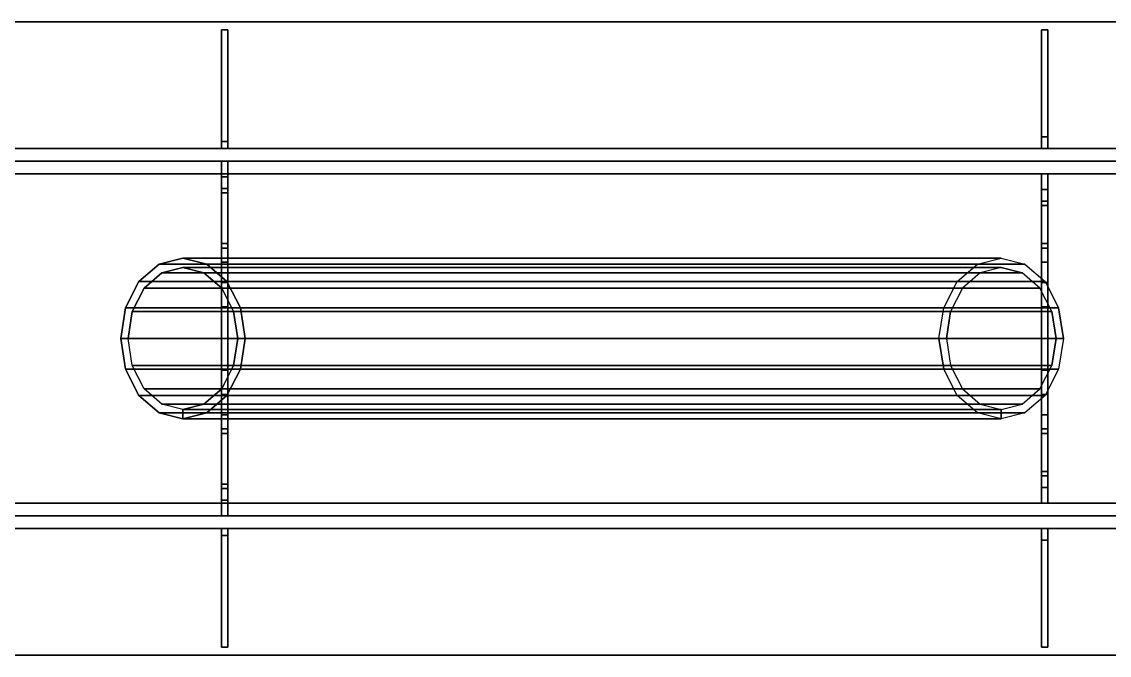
# Model space of a CAD drawing. Header units: inches. Extents: x 90815 to 105310, y 3285 to 27465.
# Drawn here: x 95582 to 99015, y 14000 to 16000 of the extents above; entities that cross this region are included whole.
import ezdxf

# ---------------------------------------------------------------- set-up
doc = ezdxf.new("R2010")
doc.units = ezdxf.units.IN
doc.header["$MEASUREMENT"] = 0
doc.layers.get('0').update_dxf_attribs({"linetype": 'CONTINUOUS'})
doc.layers.add('1', color=7, linetype='CONTINUOUS')

# ---------------------------------------------------------------- blocks, each defined once
blk = doc.blocks.new('E1-BT2A')
at = {"color": 3}
for points in [[(93050, 16000, 7065), (93050, 16000, 7145), (105310, 16000, 7145), (105310, 16000, 7065)], [(105310, 14000, 7065), (105310, 14000, 7145), (93050, 14000, 7145), (93050, 14000, 7065)]]:
    blk.add_3dface(points, dxfattribs=at)
for points, invisible_edges in [([(93050, 16000, 7065), (105310, 16000, 7065), (93050, 14000, 7065)], 10), ([(105310, 14000, 7065), (93050, 14000, 7065), (105310, 16000, 7065)], 10), ([(93050, 14000, 7145), (105310, 16000, 7145), (93050, 16000, 7145), (93050, 14000, 7145)], 9), ([(105310, 16000, 7145), (93050, 14000, 7145), (105310, 14000, 7145), (105310, 16000, 7145)], 9)]:
    blk.add_3dface(points, dxfattribs=dict(at, invisible_edges=invisible_edges))
blk = doc.blocks.new('E1-BT1A')
at = {"color": 3}
for points in [[(93050, 16000, 1960), (93050, 16000, 2000), (105310, 16000, 2000), (105310, 16000, 1960)], [(105310, 14000, 1960), (105310, 14000, 2000), (93050, 14000, 2000), (93050, 14000, 1960)]]:
    blk.add_3dface(points, dxfattribs=at)
for points, invisible_edges in [([(93050, 16000, 1960), (105310, 16000, 1960), (93050, 14000, 1960)], 10), ([(105310, 14000, 1960), (93050, 14000, 1960), (105310, 16000, 1960)], 10), ([(93050, 14000, 2000), (105310, 16000, 2000), (93050, 16000, 2000), (93050, 14000, 2000)], 9), ([(105310, 16000, 2000), (93050, 14000, 2000), (105310, 14000, 2000), (105310, 16000, 2000)], 9)]:
    blk.add_3dface(points, dxfattribs=dict(at, invisible_edges=invisible_edges))
blk = doc.blocks.new('E1-BS2A')
at = {"color": 3}
for points in [[(93050, 16000, 5145), (93050, 16000, 5225), (105310, 16000, 5225), (105310, 16000, 5145)], [(105310, 14000, 5145), (105310, 14000, 5225), (93050, 14000, 5225), (93050, 14000, 5145)]]:
    blk.add_3dface(points, dxfattribs=at)
for points, invisible_edges in [([(93050, 16000, 5145), (105310, 16000, 5145), (93050, 14000, 5145)], 10), ([(105310, 14000, 5145), (93050, 14000, 5145), (105310, 16000, 5145)], 10), ([(93050, 14000, 5225), (105310, 16000, 5225), (93050, 16000, 5225), (93050, 14000, 5225)], 9), ([(105310, 16000, 5225), (93050, 14000, 5225), (105310, 14000, 5225), (105310, 16000, 5225)], 9)]:
    blk.add_3dface(points, dxfattribs=dict(at, invisible_edges=invisible_edges))
blk = doc.blocks.new('E1-BS1A')
at = {"color": 3}
for points in [[(93050, 16000), (93050, 16000, 40), (105310, 16000, 40), (105310, 16000)], [(105310, 14000), (105310, 14000, 40), (93050, 14000, 40), (93050, 14000)]]:
    blk.add_3dface(points, dxfattribs=at)
for points, invisible_edges in [([(93050, 16000), (105310, 16000), (93050, 14000)], 10), ([(105310, 14000), (93050, 14000), (105310, 16000)], 10), ([(93050, 14000, 40), (105310, 16000, 40), (93050, 16000, 40), (93050, 14000, 40)], 9), ([(105310, 16000, 40), (93050, 14000, 40), (105310, 14000, 40), (105310, 16000, 40)], 9)]:
    blk.add_3dface(points, dxfattribs=dict(at, invisible_edges=invisible_edges))
blk = doc.blocks.new('E1-BL2C-P2-2')
at = {"color": 6}
for points in [[(98802, 15470, 6978.4), (98822, 15470, 6978.4), (98822, 15520, 6965), (98802, 15520, 6965)], [(98802, 15520, 6965), (98822, 15520, 6965), (98822, 15520, 5325), (98802, 15520, 5325)], [(98802, 15520, 5325), (98822, 15520, 5325), (98822, 15470, 5311.6), (98802, 15470, 5311.6)], [(98802, 15433.4, 7015), (98822, 15433.4, 7015), (98822, 15470, 6978.4), (98802, 15470, 6978.4)], [(98802, 15470, 5311.6), (98822, 15470, 5311.6), (98822, 15433.4, 5275), (98802, 15433.4, 5275)], [(98802, 15420, 7065), (98822, 15420, 7065), (98822, 15433.4, 7015), (98802, 15433.4, 7015)], [(98802, 15433.4, 5275), (98822, 15433.4, 5275), (98822, 15420, 5225), (98802, 15420, 5225)], [(98802, 14580, 7065), (98822, 14580, 7065), (98822, 15420, 7065), (98802, 15420, 7065)], [(98802, 15420, 5225), (98822, 15420, 5225), (98822, 14580, 5225), (98802, 14580, 5225)], [(98802, 15284.8, 5948.5), (98822, 15284.8, 5948.5), (98822, 15300, 6025), (98802, 15300, 6025)], [(98802, 15300, 6025), (98822, 15300, 6025), (98822, 15300, 6265), (98802, 15300, 6265)], [(98802, 15300, 6265), (98822, 15300, 6265), (98822, 15284.8, 6341.5), (98802, 15284.8, 6341.5)], [(98802, 15241.4, 5883.6), (98822, 15241.4, 5883.6), (98822, 15284.8, 5948.5), (98802, 15284.8, 5948.5)], [(98802, 15284.8, 6341.5), (98822, 15284.8, 6341.5), (98822, 15241.4, 6406.4), (98802, 15241.4, 6406.4)], [(98802, 15176.5, 5840.2), (98822, 15176.5, 5840.2), (98822, 15241.4, 5883.6), (98802, 15241.4, 5883.6)], [(98802, 15241.4, 6406.4), (98822, 15241.4, 6406.4), (98822, 15176.5, 6449.8), (98802, 15176.5, 6449.8)], [(98802, 15100, 5825), (98822, 15100, 5825), (98822, 15176.5, 5840.2), (98802, 15176.5, 5840.2)], [(98802, 15176.5, 6449.8), (98822, 15176.5, 6449.8), (98822, 15100, 6465), (98802, 15100, 6465)], [(98802, 14900, 5825), (98822, 14900, 5825), (98822, 15100, 5825), (98802, 15100, 5825)], [(98802, 15100, 6465), (98822, 15100, 6465), (98822, 14900, 6465), (98802, 14900, 6465)], [(98802, 14823.5, 5840.2), (98822, 14823.5, 5840.2), (98822, 14900, 5825), (98802, 14900, 5825)], [(98802, 14900, 6465), (98822, 14900, 6465), (98822, 14823.5, 6449.8), (98802, 14823.5, 6449.8)], [(98802, 14758.6, 5883.6), (98822, 14758.6, 5883.6), (98822, 14823.5, 5840.2), (98802, 14823.5, 5840.2)], [(98802, 14823.5, 6449.8), (98822, 14823.5, 6449.8), (98822, 14758.6, 6406.4), (98802, 14758.6, 6406.4)], [(98802, 14715.2, 5948.5), (98822, 14715.2, 5948.5), (98822, 14758.6, 5883.6), (98802, 14758.6, 5883.6)], [(98802, 14758.6, 6406.4), (98822, 14758.6, 6406.4), (98822, 14715.2, 6341.5), (98802, 14715.2, 6341.5)], [(98802, 14700, 6025), (98822, 14700, 6025), (98822, 14715.2, 5948.5), (98802, 14715.2, 5948.5)], [(98802, 14715.2, 6341.5), (98822, 14715.2, 6341.5), (98822, 14700, 6265), (98802, 14700, 6265)], [(98802, 14700, 6265), (98822, 14700, 6265), (98822, 14700, 6025), (98802, 14700, 6025)], [(98802, 14580, 5225), (98822, 14580, 5225), (98822, 14566.6, 5275), (98802, 14566.6, 5275)], [(98802, 14566.6, 7015), (98822, 14566.6, 7015), (98822, 14580, 7065), (98802, 14580, 7065)], [(98802, 14566.6, 5275), (98822, 14566.6, 5275), (98822, 14530, 5311.6), (98802, 14530, 5311.6)], [(98802, 14530, 6978.4), (98822, 14530, 6978.4), (98822, 14566.6, 7015), (98802, 14566.6, 7015)], [(98802, 14530, 5311.6), (98822, 14530, 5311.6), (98822, 14480, 5325), (98802, 14480, 5325)], [(98802, 14480, 6965), (98822, 14480, 6965), (98822, 14530, 6978.4), (98802, 14530, 6978.4)], [(98802, 14480, 5325), (98822, 14480, 5325), (98822, 14480, 6965), (98802, 14480, 6965)]]:
    blk.add_3dface(points, dxfattribs=at)
for points, invisible_edges in [([(98802, 14480, 5325), (98802, 15520, 5325), (98802, 14530, 5311.6)], 15), ([(98802, 15470, 5311.6), (98802, 14530, 5311.6), (98802, 15520, 5325)], 15), ([(98802, 14480, 6965), (98802, 15520, 6965), (98802, 14900, 6465)], 15), ([(98802, 15520, 5325), (98802, 14480, 5325), (98802, 15100, 5825)], 15), ([(98802, 15520, 5325), (98802, 15100, 5825), (98802, 15176.5, 5840.2)], 15), ([(98802, 15520, 5325), (98802, 15176.5, 5840.2), (98802, 15241.4, 5883.6)], 15), ([(98802, 15520, 5325), (98802, 15241.4, 5883.6), (98802, 15284.8, 5948.5)], 15), ([(98802, 15520, 5325), (98802, 15284.8, 5948.5), (98802, 15300, 6025)], 15), ([(98802, 15520, 5325), (98802, 15300, 6025), (98802, 15300, 6265)], 13), ([(98802, 15520, 5325), (98802, 15300, 6265), (98802, 15284.8, 6341.5)], 15), ([(98802, 15100, 6465), (98802, 14900, 6465), (98802, 15520, 6965)], 14), ([(98802, 15176.5, 6449.8), (98802, 15100, 6465), (98802, 15520, 6965)], 15), ([(98802, 15241.4, 6406.4), (98802, 15176.5, 6449.8), (98802, 15520, 6965)], 15), ([(98802, 15284.8, 6341.5), (98802, 15241.4, 6406.4), (98802, 15520, 6965)], 15), ([(98802, 15520, 5325), (98802, 15284.8, 6341.5), (98802, 15520, 6965)], 11), ([(98802, 15520, 6965), (98802, 14480, 6965), (98802, 15470, 6978.4)], 15), ([(98822, 14530, 5311.6), (98822, 15520, 5325), (98822, 14480, 5325), (98822, 14530, 5311.6)], 15), ([(98822, 15520, 5325), (98822, 14530, 5311.6), (98822, 15470, 5311.6), (98822, 15520, 5325)], 15), ([(98822, 14900, 6465), (98822, 15520, 6965), (98822, 14480, 6965), (98822, 14900, 6465)], 15), ([(98822, 15100, 5825), (98822, 14480, 5325), (98822, 15520, 5325), (98822, 15100, 5825)], 15), ([(98822, 15176.5, 5840.2), (98822, 15100, 5825), (98822, 15520, 5325), (98822, 15176.5, 5840.2)], 15), ([(98822, 15241.4, 5883.6), (98822, 15176.5, 5840.2), (98822, 15520, 5325), (98822, 15241.4, 5883.6)], 15), ([(98822, 15284.8, 5948.5), (98822, 15241.4, 5883.6), (98822, 15520, 5325), (98822, 15284.8, 5948.5)], 15), ([(98822, 15300, 6025), (98822, 15284.8, 5948.5), (98822, 15520, 5325), (98822, 15300, 6025)], 15), ([(98822, 15300, 6265), (98822, 15300, 6025), (98822, 15520, 5325), (98822, 15300, 6265)], 14), ([(98822, 15284.8, 6341.5), (98822, 15300, 6265), (98822, 15520, 5325), (98822, 15284.8, 6341.5)], 15), ([(98822, 15520, 6965), (98822, 14900, 6465), (98822, 15100, 6465), (98822, 15520, 6965)], 13), ([(98822, 15520, 6965), (98822, 15100, 6465), (98822, 15176.5, 6449.8), (98822, 15520, 6965)], 15), ([(98822, 15520, 6965), (98822, 15176.5, 6449.8), (98822, 15241.4, 6406.4), (98822, 15520, 6965)], 15), ([(98822, 15520, 6965), (98822, 15241.4, 6406.4), (98822, 15284.8, 6341.5), (98822, 15520, 6965)], 15), ([(98822, 15520, 6965), (98822, 15284.8, 6341.5), (98822, 15520, 5325), (98822, 15520, 6965)], 11), ([(98822, 15470, 6978.4), (98822, 14480, 6965), (98822, 15520, 6965), (98822, 15470, 6978.4)], 15), ([(98802, 14530, 5311.6), (98802, 15470, 5311.6), (98802, 14566.6, 5275)], 15), ([(98802, 15433.4, 5275), (98802, 14566.6, 5275), (98802, 15470, 5311.6)], 15), ([(98802, 14530, 6978.4), (98802, 15470, 6978.4), (98802, 14480, 6965)], 15), ([(98802, 15470, 6978.4), (98802, 14530, 6978.4), (98802, 15433.4, 7015)], 15), ([(98822, 14566.6, 5275), (98822, 15470, 5311.6), (98822, 14530, 5311.6), (98822, 14566.6, 5275)], 15), ([(98822, 15470, 5311.6), (98822, 14566.6, 5275), (98822, 15433.4, 5275), (98822, 15470, 5311.6)], 15), ([(98822, 14480, 6965), (98822, 15470, 6978.4), (98822, 14530, 6978.4), (98822, 14480, 6965)], 15), ([(98822, 15433.4, 7015), (98822, 14530, 6978.4), (98822, 15470, 6978.4), (98822, 15433.4, 7015)], 15), ([(98802, 14566.6, 5275), (98802, 15433.4, 5275), (98802, 15420, 5225)], 15), ([(98802, 14566.6, 7015), (98802, 15433.4, 7015), (98802, 14530, 6978.4)], 15), ([(98802, 15433.4, 7015), (98802, 14566.6, 7015), (98802, 15420, 7065)], 15), ([(98802, 14566.6, 5275), (98802, 15420, 5225), (98802, 14580, 5225)], 13), ([(98802, 14580, 7065), (98802, 15420, 7065), (98802, 14566.6, 7015)], 14), ([(98822, 15420, 5225), (98822, 15433.4, 5275), (98822, 14566.6, 5275), (98822, 15420, 5225)], 15), ([(98822, 14530, 6978.4), (98822, 15433.4, 7015), (98822, 14566.6, 7015), (98822, 14530, 6978.4)], 15), ([(98822, 15420, 7065), (98822, 14566.6, 7015), (98822, 15433.4, 7015), (98822, 15420, 7065)], 15), ([(98822, 14580, 5225), (98822, 15420, 5225), (98822, 14566.6, 5275), (98822, 14580, 5225)], 14), ([(98822, 14566.6, 7015), (98822, 15420, 7065), (98822, 14580, 7065), (98822, 14566.6, 7015)], 13), ([(98802, 14900, 5825), (98802, 15100, 5825), (98802, 14480, 5325)], 14), ([(98822, 14480, 5325), (98822, 15100, 5825), (98822, 14900, 5825), (98822, 14480, 5325)], 13), ([(98802, 14480, 6965), (98802, 14900, 6465), (98802, 14823.5, 6449.8)], 15), ([(98802, 14823.5, 5840.2), (98802, 14900, 5825), (98802, 14480, 5325)], 15), ([(98822, 14823.5, 6449.8), (98822, 14900, 6465), (98822, 14480, 6965), (98822, 14823.5, 6449.8)], 15), ([(98822, 14480, 5325), (98822, 14900, 5825), (98822, 14823.5, 5840.2), (98822, 14480, 5325)], 15), ([(98802, 14480, 6965), (98802, 14823.5, 6449.8), (98802, 14758.6, 6406.4)], 15), ([(98802, 14758.6, 5883.6), (98802, 14823.5, 5840.2), (98802, 14480, 5325)], 15), ([(98822, 14758.6, 6406.4), (98822, 14823.5, 6449.8), (98822, 14480, 6965), (98822, 14758.6, 6406.4)], 15), ([(98822, 14480, 5325), (98822, 14823.5, 5840.2), (98822, 14758.6, 5883.6), (98822, 14480, 5325)], 15), ([(98802, 14480, 6965), (98802, 14758.6, 6406.4), (98802, 14715.2, 6341.5)], 15), ([(98802, 14715.2, 5948.5), (98802, 14758.6, 5883.6), (98802, 14480, 5325)], 15), ([(98822, 14715.2, 6341.5), (98822, 14758.6, 6406.4), (98822, 14480, 6965), (98822, 14715.2, 6341.5)], 15), ([(98822, 14480, 5325), (98822, 14758.6, 5883.6), (98822, 14715.2, 5948.5), (98822, 14480, 5325)], 15), ([(98802, 14480, 6965), (98802, 14715.2, 6341.5), (98802, 14700, 6265)], 15), ([(98802, 14480, 6965), (98802, 14700, 6025), (98802, 14715.2, 5948.5)], 15), ([(98802, 14480, 6965), (98802, 14715.2, 5948.5), (98802, 14480, 5325)], 11), ([(98802, 14480, 6965), (98802, 14700, 6265), (98802, 14700, 6025)], 13), ([(98822, 14700, 6265), (98822, 14715.2, 6341.5), (98822, 14480, 6965), (98822, 14700, 6265)], 15), ([(98822, 14715.2, 5948.5), (98822, 14700, 6025), (98822, 14480, 6965), (98822, 14715.2, 5948.5)], 15), ([(98822, 14480, 5325), (98822, 14715.2, 5948.5), (98822, 14480, 6965), (98822, 14480, 5325)], 11), ([(98822, 14700, 6025), (98822, 14700, 6265), (98822, 14480, 6965), (98822, 14700, 6025)], 14)]:
    blk.add_3dface(points, dxfattribs=dict(at, invisible_edges=invisible_edges))
blk = doc.blocks.new('E1-BL2C')
at = {"color": 3}
for points in [[(98802.015625, 15637, 7065), (98822.015625, 15637, 7065), (98822.015625, 15975, 7065), (98802.015625, 15975, 7065)], [(98802.015625, 15975, 7065), (98822.015625, 15975, 7065), (98822.015625, 15975, 5225), (98802.015625, 15975, 5225)], [(98802.015625, 15975, 5225), (98822.015625, 15975, 5225), (98822.015625, 15637, 5225), (98802.015625, 15637, 5225)], [(98802.015625, 15600, 7028), (98822.015625, 15600, 7028), (98822.015625, 15637, 7065), (98802.015625, 15637, 7065)], [(98802.015625, 15637, 5225), (98822.015625, 15637, 5225), (98822.015625, 15600, 5262), (98802.015625, 15600, 5262)], [(93075, 15600, 7065), (93075, 15520, 7065), (99170, 15520, 7065), (99170, 15600, 7065)], [(99170, 15600, 5225), (99170, 15520, 5225), (93075, 15520, 5225), (93075, 15600, 5225)], [(98802.015625, 15600, 5262), (98822.015625, 15600, 5262), (98822.015625, 15600, 7028), (98802.015625, 15600, 7028)]]:
    blk.add_3dface(points, dxfattribs=at)
for points, invisible_edges in [([(98802.015625, 15975, 7065), (98802.015625, 15975, 5225), (98802.015625, 15637, 7065)], 10), ([(98802.015625, 15637, 5225), (98802.015625, 15637, 7065), (98802.015625, 15975, 5225)], 11), ([(98822.015625, 15637, 7065), (98822.015625, 15975, 5225), (98822.015625, 15975, 7065), (98822.015625, 15637, 7065)], 9), ([(98822.015625, 15975, 5225), (98822.015625, 15637, 7065), (98822.015625, 15637, 5225), (98822.015625, 15975, 5225)], 11), ([(98802.015625, 15637, 7065), (98802.015625, 15637, 5225), (98802.015625, 15600, 7028)], 11), ([(98802.015625, 15600, 5262), (98802.015625, 15600, 7028), (98802.015625, 15637, 5225)], 10), ([(98822.015625, 15600, 7028), (98822.015625, 15637, 5225), (98822.015625, 15637, 7065), (98822.015625, 15600, 7028)], 11), ([(98822.015625, 15637, 5225), (98822.015625, 15600, 7028), (98822.015625, 15600, 5262), (98822.015625, 15637, 5225)], 9), ([(99170, 15600, 5225), (93067.679688, 15600, 5242.677734), (93050, 15600, 5250)], 15), ([(99170, 15600, 5225), (93050, 15600, 5250), (93050, 15600, 7040)], 13), ([(99170, 15600, 5225), (93050, 15600, 7040), (93067.679688, 15600, 7047.322266)], 15), ([(93075, 15600, 7065), (99170, 15600, 7065), (93067.679688, 15600, 7047.322266)], 14), ([(99170, 15600, 5225), (93075, 15600, 5225), (93067.679688, 15600, 5242.677734)], 14), ([(99170, 15600, 5225), (93067.679688, 15600, 7047.322266), (99170, 15600, 7065)], 11), ([(93050, 15520, 5250), (93067.679688, 15520, 5242.677734), (99170, 15520, 5225), (93050, 15520, 5250)], 15), ([(93050, 15520, 7040), (93050, 15520, 5250), (99170, 15520, 5225), (93050, 15520, 7040)], 14), ([(93067.679688, 15520, 7047.322266), (93050, 15520, 7040), (99170, 15520, 5225), (93067.679688, 15520, 7047.322266)], 15), ([(93067.679688, 15520, 7047.322266), (99170, 15520, 7065), (93075, 15520, 7065), (93067.679688, 15520, 7047.322266)], 13), ([(93067.679688, 15520, 5242.677734), (93075, 15520, 5225), (99170, 15520, 5225), (93067.679688, 15520, 5242.677734)], 13), ([(99170, 15520, 7065), (93067.679688, 15520, 7047.322266), (99170, 15520, 5225), (99170, 15520, 7065)], 11)]:
    blk.add_3dface(points, dxfattribs=dict(at, invisible_edges=invisible_edges))
blk = doc.blocks.new('E1-BL2B-P1')
at = {"color": 3}
for points in [[(96213, 15510, 1873.4), (96233, 15510, 1873.4), (96233, 15560, 1860), (96213, 15560, 1860)], [(96213, 15560, 1860), (96233, 15560, 1860), (96233, 15560, 140), (96213, 15560, 140)], [(96213, 15560, 140), (96233, 15560, 140), (96233, 15510, 126.6), (96213, 15510, 126.6)], [(96213, 15473.4, 1910), (96233, 15473.4, 1910), (96233, 15510, 1873.4), (96213, 15510, 1873.4)], [(96213, 15510, 126.6), (96233, 15510, 126.6), (96233, 15473.4, 90), (96213, 15473.4, 90)], [(96213, 15460, 1960), (96233, 15460, 1960), (96233, 15473.4, 1910), (96213, 15473.4, 1910)], [(96213, 15473.4, 90), (96233, 15473.4, 90), (96233, 15460, 40), (96213, 15460, 40)], [(96213, 14540, 1960), (96233, 14540, 1960), (96233, 15460, 1960), (96213, 15460, 1960)], [(96213, 15460, 40), (96233, 15460, 40), (96233, 14540, 40), (96213, 14540, 40)], [(96213, 15284.8, 803.5), (96233, 15284.8, 803.5), (96233, 15300, 880), (96213, 15300, 880)], [(96213, 15300, 880), (96233, 15300, 880), (96233, 15300, 1120), (96213, 15300, 1120)], [(96213, 15300, 1120), (96233, 15300, 1120), (96233, 15284.8, 1196.5), (96213, 15284.8, 1196.5)], [(96213, 15241.4, 738.6), (96233, 15241.4, 738.6), (96233, 15284.8, 803.5), (96213, 15284.8, 803.5)], [(96213, 15284.8, 1196.5), (96233, 15284.8, 1196.5), (96233, 15241.4, 1261.4), (96213, 15241.4, 1261.4)], [(96213, 15176.5, 695.2), (96233, 15176.5, 695.2), (96233, 15241.4, 738.6), (96213, 15241.4, 738.6)], [(96213, 15241.4, 1261.4), (96233, 15241.4, 1261.4), (96233, 15176.5, 1304.8), (96213, 15176.5, 1304.8)], [(96213, 15100, 680), (96233, 15100, 680), (96233, 15176.5, 695.2), (96213, 15176.5, 695.2)], [(96213, 15176.5, 1304.8), (96233, 15176.5, 1304.8), (96233, 15100, 1320), (96213, 15100, 1320)], [(96213, 14900, 680), (96233, 14900, 680), (96233, 15100, 680), (96213, 15100, 680)], [(96213, 15100, 1320), (96233, 15100, 1320), (96233, 14900, 1320), (96213, 14900, 1320)], [(96213, 14823.5, 695.2), (96233, 14823.5, 695.2), (96233, 14900, 680), (96213, 14900, 680)], [(96213, 14900, 1320), (96233, 14900, 1320), (96233, 14823.5, 1304.8), (96213, 14823.5, 1304.8)], [(96213, 14758.6, 738.6), (96233, 14758.6, 738.6), (96233, 14823.5, 695.2), (96213, 14823.5, 695.2)], [(96213, 14823.5, 1304.8), (96233, 14823.5, 1304.8), (96233, 14758.6, 1261.4), (96213, 14758.6, 1261.4)], [(96213, 14715.2, 803.5), (96233, 14715.2, 803.5), (96233, 14758.6, 738.6), (96213, 14758.6, 738.6)], [(96213, 14758.6, 1261.4), (96233, 14758.6, 1261.4), (96233, 14715.2, 1196.5), (96213, 14715.2, 1196.5)], [(96213, 14700, 880), (96233, 14700, 880), (96233, 14715.2, 803.5), (96213, 14715.2, 803.5)], [(96213, 14715.2, 1196.5), (96233, 14715.2, 1196.5), (96233, 14700, 1120), (96213, 14700, 1120)], [(96213, 14700, 1120), (96233, 14700, 1120), (96233, 14700, 880), (96213, 14700, 880)], [(96213, 14540, 40), (96233, 14540, 40), (96233, 14526.6, 90), (96213, 14526.6, 90)], [(96213, 14526.6, 1910), (96233, 14526.6, 1910), (96233, 14540, 1960), (96213, 14540, 1960)], [(96213, 14526.6, 90), (96233, 14526.6, 90), (96233, 14490, 126.6), (96213, 14490, 126.6)], [(96213, 14490, 1873.4), (96233, 14490, 1873.4), (96233, 14526.6, 1910), (96213, 14526.6, 1910)], [(96213, 14490, 126.6), (96233, 14490, 126.6), (96233, 14440, 140), (96213, 14440, 140)], [(96213, 14440, 1860), (96233, 14440, 1860), (96233, 14490, 1873.4), (96213, 14490, 1873.4)], [(96213, 14440, 140), (96233, 14440, 140), (96233, 14440, 1860), (96213, 14440, 1860)]]:
    blk.add_3dface(points, dxfattribs=at)
for points, invisible_edges in [([(96213, 14440, 140), (96213, 15560, 140), (96213, 14490, 126.6)], 15), ([(96213, 15510, 126.6), (96213, 14490, 126.6), (96213, 15560, 140)], 15), ([(96213, 14440, 1860), (96213, 15560, 1860), (96213, 14900, 1320)], 15), ([(96213, 15560, 140), (96213, 14440, 140), (96213, 15100, 680)], 15), ([(96213, 15560, 140), (96213, 15100, 680), (96213, 15176.5, 695.2)], 15), ([(96213, 15560, 140), (96213, 15176.5, 695.2), (96213, 15241.4, 738.6)], 15), ([(96213, 15560, 140), (96213, 15241.4, 738.6), (96213, 15284.8, 803.5)], 15), ([(96213, 15560, 140), (96213, 15284.8, 803.5), (96213, 15300, 880)], 15), ([(96213, 15560, 140), (96213, 15300, 880), (96213, 15300, 1120)], 13), ([(96213, 15560, 140), (96213, 15300, 1120), (96213, 15284.8, 1196.5)], 15), ([(96213, 15100, 1320), (96213, 14900, 1320), (96213, 15560, 1860)], 14), ([(96213, 15176.5, 1304.8), (96213, 15100, 1320), (96213, 15560, 1860)], 15), ([(96213, 15241.4, 1261.4), (96213, 15176.5, 1304.8), (96213, 15560, 1860)], 15), ([(96213, 15284.8, 1196.5), (96213, 15241.4, 1261.4), (96213, 15560, 1860)], 15), ([(96213, 15560, 140), (96213, 15284.8, 1196.5), (96213, 15560, 1860)], 11), ([(96213, 15560, 1860), (96213, 14440, 1860), (96213, 15510, 1873.4)], 15), ([(96233, 14490, 126.6), (96233, 15560, 140), (96233, 14440, 140), (96233, 14490, 126.6)], 15), ([(96233, 15560, 140), (96233, 14490, 126.6), (96233, 15510, 126.6), (96233, 15560, 140)], 15), ([(96233, 14900, 1320), (96233, 15560, 1860), (96233, 14440, 1860), (96233, 14900, 1320)], 15), ([(96233, 15100, 680), (96233, 14440, 140), (96233, 15560, 140), (96233, 15100, 680)], 15), ([(96233, 15176.5, 695.2), (96233, 15100, 680), (96233, 15560, 140), (96233, 15176.5, 695.2)], 15), ([(96233, 15241.4, 738.6), (96233, 15176.5, 695.2), (96233, 15560, 140), (96233, 15241.4, 738.6)], 15), ([(96233, 15284.8, 803.5), (96233, 15241.4, 738.6), (96233, 15560, 140), (96233, 15284.8, 803.5)], 15), ([(96233, 15300, 880), (96233, 15284.8, 803.5), (96233, 15560, 140), (96233, 15300, 880)], 15), ([(96233, 15300, 1120), (96233, 15300, 880), (96233, 15560, 140), (96233, 15300, 1120)], 14), ([(96233, 15284.8, 1196.5), (96233, 15300, 1120), (96233, 15560, 140), (96233, 15284.8, 1196.5)], 15), ([(96233, 15560, 1860), (96233, 14900, 1320), (96233, 15100, 1320), (96233, 15560, 1860)], 13), ([(96233, 15560, 1860), (96233, 15100, 1320), (96233, 15176.5, 1304.8), (96233, 15560, 1860)], 15), ([(96233, 15560, 1860), (96233, 15176.5, 1304.8), (96233, 15241.4, 1261.4), (96233, 15560, 1860)], 15), ([(96233, 15560, 1860), (96233, 15241.4, 1261.4), (96233, 15284.8, 1196.5), (96233, 15560, 1860)], 15), ([(96233, 15560, 1860), (96233, 15284.8, 1196.5), (96233, 15560, 140), (96233, 15560, 1860)], 11), ([(96233, 15510, 1873.4), (96233, 14440, 1860), (96233, 15560, 1860), (96233, 15510, 1873.4)], 15), ([(96213, 14490, 126.6), (96213, 15510, 126.6), (96213, 15473.4, 90)], 15), ([(96213, 14490, 1873.4), (96213, 15510, 1873.4), (96213, 14440, 1860)], 15), ([(96213, 15510, 1873.4), (96213, 14490, 1873.4), (96213, 15473.4, 1910)], 15), ([(96233, 15473.4, 90), (96233, 15510, 126.6), (96233, 14490, 126.6), (96233, 15473.4, 90)], 15), ([(96233, 14440, 1860), (96233, 15510, 1873.4), (96233, 14490, 1873.4), (96233, 14440, 1860)], 15), ([(96233, 15473.4, 1910), (96233, 14490, 1873.4), (96233, 15510, 1873.4), (96233, 15473.4, 1910)], 15), ([(96213, 14490, 126.6), (96213, 15473.4, 90), (96213, 14526.6, 90)], 15), ([(96213, 15460, 40), (96213, 14526.6, 90), (96213, 15473.4, 90)], 15), ([(96213, 14526.6, 1910), (96213, 15473.4, 1910), (96213, 14490, 1873.4)], 15), ([(96213, 15473.4, 1910), (96213, 14526.6, 1910), (96213, 15460, 1960)], 15), ([(96213, 14526.6, 90), (96213, 15460, 40), (96213, 14540, 40)], 13), ([(96213, 14540, 1960), (96213, 15460, 1960), (96213, 14526.6, 1910)], 14), ([(96233, 14526.6, 90), (96233, 15473.4, 90), (96233, 14490, 126.6), (96233, 14526.6, 90)], 15), ([(96233, 15473.4, 90), (96233, 14526.6, 90), (96233, 15460, 40), (96233, 15473.4, 90)], 15), ([(96233, 14490, 1873.4), (96233, 15473.4, 1910), (96233, 14526.6, 1910), (96233, 14490, 1873.4)], 15), ([(96233, 15460, 1960), (96233, 14526.6, 1910), (96233, 15473.4, 1910), (96233, 15460, 1960)], 15), ([(96233, 14540, 40), (96233, 15460, 40), (96233, 14526.6, 90), (96233, 14540, 40)], 14), ([(96233, 14526.6, 1910), (96233, 15460, 1960), (96233, 14540, 1960), (96233, 14526.6, 1910)], 13), ([(96213, 14900, 680), (96213, 15100, 680), (96213, 14440, 140)], 14), ([(96233, 14440, 140), (96233, 15100, 680), (96233, 14900, 680), (96233, 14440, 140)], 13), ([(96213, 14440, 1860), (96213, 14900, 1320), (96213, 14823.5, 1304.8)], 15), ([(96213, 14823.5, 695.2), (96213, 14900, 680), (96213, 14440, 140)], 15), ([(96233, 14823.5, 1304.8), (96233, 14900, 1320), (96233, 14440, 1860), (96233, 14823.5, 1304.8)], 15), ([(96233, 14440, 140), (96233, 14900, 680), (96233, 14823.5, 695.2), (96233, 14440, 140)], 15), ([(96213, 14440, 1860), (96213, 14823.5, 1304.8), (96213, 14758.6, 1261.4)], 15), ([(96213, 14758.6, 738.6), (96213, 14823.5, 695.2), (96213, 14440, 140)], 15), ([(96233, 14758.6, 1261.4), (96233, 14823.5, 1304.8), (96233, 14440, 1860), (96233, 14758.6, 1261.4)], 15), ([(96233, 14440, 140), (96233, 14823.5, 695.2), (96233, 14758.6, 738.6), (96233, 14440, 140)], 15), ([(96213, 14440, 1860), (96213, 14758.6, 1261.4), (96213, 14715.2, 1196.5)], 15), ([(96213, 14715.2, 803.5), (96213, 14758.6, 738.6), (96213, 14440, 140)], 15), ([(96233, 14715.2, 1196.5), (96233, 14758.6, 1261.4), (96233, 14440, 1860), (96233, 14715.2, 1196.5)], 15), ([(96233, 14440, 140), (96233, 14758.6, 738.6), (96233, 14715.2, 803.5), (96233, 14440, 140)], 15), ([(96213, 14440, 1860), (96213, 14715.2, 1196.5), (96213, 14700, 1120)], 15), ([(96213, 14440, 1860), (96213, 14700, 880), (96213, 14715.2, 803.5)], 15), ([(96213, 14440, 1860), (96213, 14715.2, 803.5), (96213, 14440, 140)], 11), ([(96213, 14440, 1860), (96213, 14700, 1120), (96213, 14700, 880)], 13), ([(96233, 14700, 1120), (96233, 14715.2, 1196.5), (96233, 14440, 1860), (96233, 14700, 1120)], 15), ([(96233, 14715.2, 803.5), (96233, 14700, 880), (96233, 14440, 1860), (96233, 14715.2, 803.5)], 15), ([(96233, 14440, 140), (96233, 14715.2, 803.5), (96233, 14440, 1860), (96233, 14440, 140)], 11), ([(96233, 14700, 880), (96233, 14700, 1120), (96233, 14440, 1860), (96233, 14700, 880)], 14)]:
    blk.add_3dface(points, dxfattribs=dict(at, invisible_edges=invisible_edges))
blk = doc.blocks.new('E1-BL2A')
at = {"color": 4}
for points in [[(96213, 15622, 1960), (96233, 15622, 1960), (96233, 15975, 1960), (96213, 15975, 1960)], [(96213, 15975, 1960), (96233, 15975, 1960), (96233, 15975, 40), (96213, 15975, 40)], [(96213, 15975, 40), (96233, 15975, 40), (96233, 15622, 40), (96213, 15622, 40)], [(96213, 15600, 1938), (96233, 15600, 1938), (96233, 15622, 1960), (96213, 15622, 1960)], [(96213, 15622, 40), (96233, 15622, 40), (96233, 15600, 62), (96213, 15600, 62)], [(96213, 15600, 62), (96233, 15600, 62), (96233, 15600, 1938), (96213, 15600, 1938)]]:
    blk.add_3dface(points, dxfattribs=at)
for points, invisible_edges in [([(96213, 15975, 1960), (96213, 15975, 40), (96213, 15622, 1960)], 10), ([(96213, 15622, 40), (96213, 15622, 1960), (96213, 15975, 40)], 11), ([(96233, 15622, 1960), (96233, 15975, 40), (96233, 15975, 1960), (96233, 15622, 1960)], 9), ([(96233, 15975, 40), (96233, 15622, 1960), (96233, 15622, 40), (96233, 15975, 40)], 11), ([(96213, 15622, 1960), (96213, 15622, 40), (96213, 15600, 1938)], 11), ([(96213, 15600, 62), (96213, 15600, 1938), (96213, 15622, 40)], 10), ([(96233, 15600, 1938), (96233, 15622, 40), (96233, 15622, 1960), (96233, 15600, 1938)], 11), ([(96233, 15622, 40), (96233, 15600, 1938), (96233, 15600, 62), (96233, 15622, 40)], 9)]:
    blk.add_3dface(points, dxfattribs=dict(at, invisible_edges=invisible_edges))
at = {"color": 3}
for points, invisible_edges in [([(93067.7, 15600, 1942.3), (105310, 15600, 1940), (93050, 15600, 1935)], 15), ([(93050, 15600, 65), (105310, 15600, 60), (93067.7, 15600, 57.7)], 15), ([(105310, 15600, 60), (93050, 15600, 65), (93050, 15600, 1935)], 13), ([(105310, 15600, 60), (93050, 15600, 1935), (105310, 15600, 1940)], 11), ([(105290, 15600, 40), (93075, 15600, 40), (93067.7, 15600, 57.7)], 14), ([(105290, 15600, 40), (93067.7, 15600, 57.7), (105310, 15600, 60)], 11), ([(93075, 15600, 1960), (105290, 15600, 1960), (93067.7, 15600, 1942.3)], 14), ([(105310, 15600, 1940), (93067.7, 15600, 1942.3), (105290, 15600, 1960)], 11), ([(93050, 15560, 1935), (105310, 15560, 1940), (93067.7, 15560, 1942.3), (93050, 15560, 1935)], 15), ([(93067.7, 15560, 57.7), (105310, 15560, 60), (93050, 15560, 65), (93067.7, 15560, 57.7)], 15), ([(93050, 15560, 1935), (93050, 15560, 65), (105310, 15560, 60), (93050, 15560, 1935)], 14), ([(105310, 15560, 1940), (93050, 15560, 1935), (105310, 15560, 60), (105310, 15560, 1940)], 11), ([(93067.7, 15560, 57.7), (93075, 15560, 40), (105290, 15560, 40), (93067.7, 15560, 57.7)], 13), ([(105310, 15560, 60), (93067.7, 15560, 57.7), (105290, 15560, 40), (105310, 15560, 60)], 11), ([(93067.7, 15560, 1942.3), (105290, 15560, 1960), (93075, 15560, 1960), (93067.7, 15560, 1942.3)], 13), ([(105290, 15560, 1960), (93067.7, 15560, 1942.3), (105310, 15560, 1940), (105290, 15560, 1960)], 11)]:
    blk.add_3dface(points, dxfattribs=dict(at, invisible_edges=invisible_edges))
for points in [[(93075, 15600, 1960), (93075, 15560, 1960), (105290, 15560, 1960), (105290, 15600, 1960)], [(105290, 15600, 40), (105290, 15560, 40), (93075, 15560, 40), (93075, 15600, 40)]]:
    blk.add_3dface(points, dxfattribs=at)
blk = doc.blocks.new('E1-BL1C')
at = {"color": 3}
for points, invisible_edges in [([(99170, 14480, 5225), (93067.679688, 14480, 5242.677734), (93050, 14480, 5250)], 15), ([(99170, 14480, 5225), (93050, 14480, 5250), (93050, 14480, 7040)], 13), ([(99170, 14480, 5225), (93050, 14480, 7040), (93067.679688, 14480, 7047.322266)], 15), ([(93075, 14480, 7065), (99170, 14480, 7065), (93067.679688, 14480, 7047.322266)], 14), ([(99170, 14480, 5225), (93075, 14480, 5225), (93067.679688, 14480, 5242.677734)], 14), ([(99170, 14480, 5225), (93067.679688, 14480, 7047.322266), (99170, 14480, 7065)], 11), ([(93050, 14400, 5250), (93067.679688, 14400, 5242.677734), (99170, 14400, 5225), (93050, 14400, 5250)], 15), ([(93050, 14400, 7040), (93050, 14400, 5250), (99170, 14400, 5225), (93050, 14400, 7040)], 14), ([(93067.679688, 14400, 7047.322266), (93050, 14400, 7040), (99170, 14400, 5225), (93067.679688, 14400, 7047.322266)], 15), ([(93067.679688, 14400, 7047.322266), (99170, 14400, 7065), (93075, 14400, 7065), (93067.679688, 14400, 7047.322266)], 13), ([(93067.679688, 14400, 5242.677734), (93075, 14400, 5225), (99170, 14400, 5225), (93067.679688, 14400, 5242.677734)], 13), ([(99170, 14400, 7065), (93067.679688, 14400, 7047.322266), (99170, 14400, 5225), (99170, 14400, 7065)], 11), ([(98802.015625, 14363, 5225), (98802.015625, 14400, 7028), (98802.015625, 14400, 5262)], 9), ([(98802.015625, 14400, 7028), (98802.015625, 14363, 5225), (98802.015625, 14363, 7065)], 11), ([(98822.015625, 14400, 5262), (98822.015625, 14400, 7028), (98822.015625, 14363, 5225), (98822.015625, 14400, 5262)], 10), ([(98822.015625, 14363, 7065), (98822.015625, 14363, 5225), (98822.015625, 14400, 7028), (98822.015625, 14363, 7065)], 11), ([(98802.015625, 14025, 5225), (98802.015625, 14363, 7065), (98802.015625, 14363, 5225)], 11), ([(98802.015625, 14363, 7065), (98802.015625, 14025, 5225), (98802.015625, 14025, 7065)], 9), ([(98822.015625, 14363, 5225), (98822.015625, 14363, 7065), (98822.015625, 14025, 5225), (98822.015625, 14363, 5225)], 11), ([(98822.015625, 14025, 7065), (98822.015625, 14025, 5225), (98822.015625, 14363, 7065), (98822.015625, 14025, 7065)], 10)]:
    blk.add_3dface(points, dxfattribs=dict(at, invisible_edges=invisible_edges))
for points in [[(93075, 14480, 7065), (93075, 14400, 7065), (99170, 14400, 7065), (99170, 14480, 7065)], [(99170, 14480, 5225), (99170, 14400, 5225), (93075, 14400, 5225), (93075, 14480, 5225)], [(98802.015625, 14400, 7028), (98822.015625, 14400, 7028), (98822.015625, 14400, 5262), (98802.015625, 14400, 5262)], [(98802.015625, 14400, 5262), (98822.015625, 14400, 5262), (98822.015625, 14363, 5225), (98802.015625, 14363, 5225)], [(98802.015625, 14363, 7065), (98822.015625, 14363, 7065), (98822.015625, 14400, 7028), (98802.015625, 14400, 7028)], [(98802.015625, 14363, 5225), (98822.015625, 14363, 5225), (98822.015625, 14025, 5225), (98802.015625, 14025, 5225)], [(98802.015625, 14025, 7065), (98822.015625, 14025, 7065), (98822.015625, 14363, 7065), (98802.015625, 14363, 7065)], [(98802.015625, 14025, 5225), (98822.015625, 14025, 5225), (98822.015625, 14025, 7065), (98802.015625, 14025, 7065)]]:
    blk.add_3dface(points, dxfattribs=at)
blk = doc.blocks.new('E1-BL1A')
at = {"color": 6}
for points in [[(98674.2, 15254, 4986.1), (96090.9, 15254, 1841.1), (96015.7, 15234.7, 1902.8), (98599.1, 15234.7, 5047.8)], [(98749.3, 15234.7, 4924.4), (96166, 15234.7, 1779.4), (96090.9, 15254, 1841.1), (98674.2, 15254, 4986.1)], [(98599.1, 15234.7, 5047.8), (96015.7, 15234.7, 1902.8), (95952.1, 15179.6, 1955.1), (98535.4, 15179.6, 5100.1)], [(98607.9, 15206.9, 5040.5), (96024.6, 15206.9, 1895.5), (96090.9, 15224, 1841.1), (98674.2, 15224, 4986.1)], [(98674.2, 15224, 4986.1), (96090.9, 15224, 1841.1), (96157.1, 15206.9, 1786.7), (98740.4, 15206.9, 4931.7)], [(98813, 15179.6, 4872.1), (96229.6, 15179.6, 1727.1), (96166, 15234.7, 1779.4), (98749.3, 15234.7, 4924.4)], [(98535.4, 15179.6, 5100.1), (95952.1, 15179.6, 1955.1), (95909.5, 15097.2, 1990), (98492.9, 15097.2, 5135)], [(98551.8, 15158.4, 5086.6), (95968.5, 15158.4, 1941.6), (96024.6, 15206.9, 1895.5), (98607.9, 15206.9, 5040.5)], [(98740.4, 15206.9, 4931.7), (96157.1, 15206.9, 1786.7), (96213.2, 15158.4, 1740.5), (98796.6, 15158.4, 4885.5)], [(98855.5, 15097.2, 4837.1), (96272.2, 15097.2, 1692.1), (96229.6, 15179.6, 1727.1), (98813, 15179.6, 4872.1)], [(98514.3, 15085.7, 5117.4), (95930.9, 15085.7, 1972.4), (95968.5, 15158.4, 1941.6), (98551.8, 15158.4, 5086.6)], [(98796.6, 15158.4, 4885.5), (96213.2, 15158.4, 1740.5), (96250.8, 15085.7, 1709.7), (98834.1, 15085.7, 4854.7)], [(98492.9, 15097.2, 5135), (95909.5, 15097.2, 1990), (95894.6, 15000, 2002.3), (98477.9, 15000, 5147.3)], [(98501.1, 15000, 5128.2), (95917.8, 15000, 1983.2), (95930.9, 15085.7, 1972.4), (98514.3, 15085.7, 5117.4)], [(98834.1, 15085.7, 4854.7), (96250.8, 15085.7, 1709.7), (96263.9, 15000, 1698.9), (98847.3, 15000, 4843.9)], [(98870.5, 15000, 4824.8), (96287.1, 15000, 1679.8), (96272.2, 15097.2, 1692.1), (98855.5, 15097.2, 4837.1)], [(98477.9, 15000, 5147.3), (95894.6, 15000, 2002.3), (95909.5, 14902.8, 1990), (98492.9, 14902.8, 5135)], [(98514.3, 14914.3, 5117.4), (95930.9, 14914.3, 1972.4), (95917.8, 15000, 1983.2), (98501.1, 15000, 5128.2)], [(98847.3, 15000, 4843.9), (96263.9, 15000, 1698.9), (96250.8, 14914.3, 1709.7), (98834.1, 14914.3, 4854.7)], [(98855.5, 14902.8, 4837.1), (96272.2, 14902.8, 1692.1), (96287.1, 15000, 1679.8), (98870.5, 15000, 4824.8)], [(98492.9, 14902.8, 5135), (95909.5, 14902.8, 1990), (95952.1, 14820.4, 1955.1), (98535.4, 14820.4, 5100.1)], [(98551.8, 14841.6, 5086.6), (95968.5, 14841.6, 1941.6), (95930.9, 14914.3, 1972.4), (98514.3, 14914.3, 5117.4)], [(98834.1, 14914.3, 4854.7), (96250.8, 14914.3, 1709.7), (96213.2, 14841.6, 1740.5), (98796.6, 14841.6, 4885.5)], [(98813, 14820.4, 4872.1), (96229.6, 14820.4, 1727.1), (96272.2, 14902.8, 1692.1), (98855.5, 14902.8, 4837.1)], [(98607.9, 14793.1, 5040.5), (96024.6, 14793.1, 1895.5), (95968.5, 14841.6, 1941.6), (98551.8, 14841.6, 5086.6)], [(98796.6, 14841.6, 4885.5), (96213.2, 14841.6, 1740.5), (96157.1, 14793.1, 1786.7), (98740.4, 14793.1, 4931.7)], [(98535.4, 14820.4, 5100.1), (95952.1, 14820.4, 1955.1), (96015.7, 14765.3, 1902.8), (98599.1, 14765.3, 5047.8)], [(98749.3, 14765.3, 4924.4), (96166, 14765.3, 1779.4), (96229.6, 14820.4, 1727.1), (98813, 14820.4, 4872.1)], [(98599.1, 14765.3, 5047.8), (96015.7, 14765.3, 1902.8), (96090.9, 14746, 1841.1), (98674.2, 14746, 4986.1)], [(98674.2, 14776, 4986.1), (96090.9, 14776, 1841.1), (96024.6, 14793.1, 1895.5), (98607.9, 14793.1, 5040.5)], [(98740.4, 14793.1, 4931.7), (96157.1, 14793.1, 1786.7), (96090.9, 14776, 1841.1), (98674.2, 14776, 4986.1)], [(98674.2, 14746, 4986.1), (96090.9, 14746, 1841.1), (96090.9, 14776, 1841.1), (98674.2, 14776, 4986.1)], [(98674.2, 14776, 4986.1), (96090.9, 14776, 1841.1), (96090.9, 14746, 1841.1), (98674.2, 14746, 4986.1)], [(98674.2, 14746, 4986.1), (96090.9, 14746, 1841.1), (96166, 14765.3, 1779.4), (98749.3, 14765.3, 4924.4)]]:
    blk.add_3dface(points, dxfattribs=at)
for points, invisible_edges in [([(96090.9, 15254, 1841.1), (96024.6, 15206.9, 1895.5), (96015.7, 15234.7, 1902.8), (96090.9, 15254, 1841.1)], 11), ([(96024.6, 15206.9, 1895.5), (96090.9, 15254, 1841.1), (96090.9, 15224, 1841.1), (96024.6, 15206.9, 1895.5)], 11), ([(96157.1, 15206.9, 1786.7), (96090.9, 15224, 1841.1), (96090.9, 15254, 1841.1), (96157.1, 15206.9, 1786.7)], 14), ([(96166, 15234.7, 1779.4), (96157.1, 15206.9, 1786.7), (96090.9, 15254, 1841.1), (96166, 15234.7, 1779.4)], 11), ([(98599.1, 15234.7, 5047.8), (98607.9, 15206.9, 5040.5), (98674.2, 15254, 4986.1)], 11), ([(98674.2, 15224, 4986.1), (98674.2, 15254, 4986.1), (98607.9, 15206.9, 5040.5)], 11), ([(98674.2, 15254, 4986.1), (98674.2, 15224, 4986.1), (98740.4, 15206.9, 4931.7)], 13), ([(98674.2, 15254, 4986.1), (98740.4, 15206.9, 4931.7), (98749.3, 15234.7, 4924.4)], 11), ([(96015.7, 15234.7, 1902.8), (95968.5, 15158.4, 1941.6), (95952.1, 15179.6, 1955.1), (96015.7, 15234.7, 1902.8)], 11), ([(95968.5, 15158.4, 1941.6), (96015.7, 15234.7, 1902.8), (96024.6, 15206.9, 1895.5), (95968.5, 15158.4, 1941.6)], 11), ([(96157.1, 15206.9, 1786.7), (96166, 15234.7, 1779.4), (96213.2, 15158.4, 1740.5), (96157.1, 15206.9, 1786.7)], 11), ([(96229.6, 15179.6, 1727.1), (96213.2, 15158.4, 1740.5), (96166, 15234.7, 1779.4), (96229.6, 15179.6, 1727.1)], 11), ([(98535.4, 15179.6, 5100.1), (98551.8, 15158.4, 5086.6), (98599.1, 15234.7, 5047.8)], 11), ([(98607.9, 15206.9, 5040.5), (98599.1, 15234.7, 5047.8), (98551.8, 15158.4, 5086.6)], 11), ([(98796.6, 15158.4, 4885.5), (98749.3, 15234.7, 4924.4), (98740.4, 15206.9, 4931.7)], 11), ([(98749.3, 15234.7, 4924.4), (98796.6, 15158.4, 4885.5), (98813, 15179.6, 4872.1)], 11), ([(95952.1, 15179.6, 1955.1), (95930.9, 15085.7, 1972.4), (95909.5, 15097.2, 1990), (95952.1, 15179.6, 1955.1)], 11), ([(95930.9, 15085.7, 1972.4), (95952.1, 15179.6, 1955.1), (95968.5, 15158.4, 1941.6), (95930.9, 15085.7, 1972.4)], 11), ([(96213.2, 15158.4, 1740.5), (96229.6, 15179.6, 1727.1), (96250.8, 15085.7, 1709.7), (96213.2, 15158.4, 1740.5)], 11), ([(96272.2, 15097.2, 1692.1), (96250.8, 15085.7, 1709.7), (96229.6, 15179.6, 1727.1), (96272.2, 15097.2, 1692.1)], 11), ([(98492.9, 15097.2, 5135), (98514.3, 15085.7, 5117.4), (98535.4, 15179.6, 5100.1)], 11), ([(98551.8, 15158.4, 5086.6), (98535.4, 15179.6, 5100.1), (98514.3, 15085.7, 5117.4)], 11), ([(98834.1, 15085.7, 4854.7), (98813, 15179.6, 4872.1), (98796.6, 15158.4, 4885.5)], 11), ([(98813, 15179.6, 4872.1), (98834.1, 15085.7, 4854.7), (98855.5, 15097.2, 4837.1)], 11), ([(95909.5, 15097.2, 1990), (95909.5, 14902.8, 1990), (95894.6, 15000, 2002.3), (95909.5, 15097.2, 1990)], 9), ([(95909.5, 14902.8, 1990), (95909.5, 15097.2, 1990), (95917.8, 15000, 1983.2), (95909.5, 14902.8, 1990)], 15), ([(95930.9, 15085.7, 1972.4), (95917.8, 15000, 1983.2), (95909.5, 15097.2, 1990), (95930.9, 15085.7, 1972.4)], 14), ([(96272.2, 15097.2, 1692.1), (96263.9, 15000, 1698.9), (96250.8, 15085.7, 1709.7), (96272.2, 15097.2, 1692.1)], 13), ([(96272.2, 15097.2, 1692.1), (96272.2, 14902.8, 1692.1), (96263.9, 15000, 1698.9), (96272.2, 15097.2, 1692.1)], 15), ([(96272.2, 14902.8, 1692.1), (96272.2, 15097.2, 1692.1), (96287.1, 15000, 1679.8), (96272.2, 14902.8, 1692.1)], 9), ([(98477.9, 15000, 5147.3), (98492.9, 14902.8, 5135), (98492.9, 15097.2, 5135)], 10), ([(98501.1, 15000, 5128.2), (98492.9, 15097.2, 5135), (98492.9, 14902.8, 5135)], 15), ([(98492.9, 15097.2, 5135), (98501.1, 15000, 5128.2), (98514.3, 15085.7, 5117.4)], 13), ([(98834.1, 15085.7, 4854.7), (98847.3, 15000, 4843.9), (98855.5, 15097.2, 4837.1)], 14), ([(98847.3, 15000, 4843.9), (98855.5, 14902.8, 4837.1), (98855.5, 15097.2, 4837.1)], 15), ([(98870.5, 15000, 4824.8), (98855.5, 15097.2, 4837.1), (98855.5, 14902.8, 4837.1)], 10), ([(95909.5, 14902.8, 1990), (95917.8, 15000, 1983.2), (95930.9, 14914.3, 1972.4), (95909.5, 14902.8, 1990)], 15), ([(96250.8, 14914.3, 1709.7), (96263.9, 15000, 1698.9), (96272.2, 14902.8, 1692.1), (96250.8, 14914.3, 1709.7)], 14), ([(98514.3, 14914.3, 5117.4), (98501.1, 15000, 5128.2), (98492.9, 14902.8, 5135)], 15), ([(98855.5, 14902.8, 4837.1), (98847.3, 15000, 4843.9), (98834.1, 14914.3, 4854.7)], 13), ([(95909.5, 14902.8, 1990), (95930.9, 14914.3, 1972.4), (95952.1, 14820.4, 1955.1), (95909.5, 14902.8, 1990)], 11), ([(95968.5, 14841.6, 1941.6), (95952.1, 14820.4, 1955.1), (95930.9, 14914.3, 1972.4), (95968.5, 14841.6, 1941.6)], 15), ([(96250.8, 14914.3, 1709.7), (96229.6, 14820.4, 1727.1), (96213.2, 14841.6, 1740.5), (96250.8, 14914.3, 1709.7)], 11), ([(96229.6, 14820.4, 1727.1), (96250.8, 14914.3, 1709.7), (96272.2, 14902.8, 1692.1), (96229.6, 14820.4, 1727.1)], 11), ([(98535.4, 14820.4, 5100.1), (98514.3, 14914.3, 5117.4), (98492.9, 14902.8, 5135)], 11), ([(98514.3, 14914.3, 5117.4), (98535.4, 14820.4, 5100.1), (98551.8, 14841.6, 5086.6)], 15), ([(98796.6, 14841.6, 4885.5), (98813, 14820.4, 4872.1), (98834.1, 14914.3, 4854.7)], 11), ([(98855.5, 14902.8, 4837.1), (98834.1, 14914.3, 4854.7), (98813, 14820.4, 4872.1)], 11), ([(95952.1, 14820.4, 1955.1), (95968.5, 14841.6, 1941.6), (96015.7, 14765.3, 1902.8), (95952.1, 14820.4, 1955.1)], 11), ([(96024.6, 14793.1, 1895.5), (96015.7, 14765.3, 1902.8), (95968.5, 14841.6, 1941.6), (96024.6, 14793.1, 1895.5)], 15), ([(96213.2, 14841.6, 1740.5), (96166, 14765.3, 1779.4), (96157.1, 14793.1, 1786.7), (96213.2, 14841.6, 1740.5)], 11), ([(96166, 14765.3, 1779.4), (96213.2, 14841.6, 1740.5), (96229.6, 14820.4, 1727.1), (96166, 14765.3, 1779.4)], 11), ([(98599.1, 14765.3, 5047.8), (98551.8, 14841.6, 5086.6), (98535.4, 14820.4, 5100.1)], 11), ([(98551.8, 14841.6, 5086.6), (98599.1, 14765.3, 5047.8), (98607.9, 14793.1, 5040.5)], 15), ([(98740.4, 14793.1, 4931.7), (98749.3, 14765.3, 4924.4), (98796.6, 14841.6, 4885.5)], 11), ([(98813, 14820.4, 4872.1), (98796.6, 14841.6, 4885.5), (98749.3, 14765.3, 4924.4)], 11), ([(96015.7, 14765.3, 1902.8), (96024.6, 14793.1, 1895.5), (96090.9, 14746, 1841.1), (96015.7, 14765.3, 1902.8)], 11), ([(96024.6, 14793.1, 1895.5), (96090.9, 14776, 1841.1), (96090.9, 14746, 1841.1), (96024.6, 14793.1, 1895.5)], 13), ([(96090.9, 14746, 1841.1), (96157.1, 14793.1, 1786.7), (96166, 14765.3, 1779.4), (96090.9, 14746, 1841.1)], 11), ([(96157.1, 14793.1, 1786.7), (96090.9, 14746, 1841.1), (96090.9, 14776, 1841.1), (96157.1, 14793.1, 1786.7)], 9), ([(98674.2, 14746, 4986.1), (98607.9, 14793.1, 5040.5), (98599.1, 14765.3, 5047.8)], 11), ([(98674.2, 14746, 4986.1), (98674.2, 14776, 4986.1), (98607.9, 14793.1, 5040.5)], 14), ([(98749.3, 14765.3, 4924.4), (98740.4, 14793.1, 4931.7), (98674.2, 14746, 4986.1)], 11), ([(98674.2, 14776, 4986.1), (98674.2, 14746, 4986.1), (98740.4, 14793.1, 4931.7)], 10)]:
    blk.add_3dface(points, dxfattribs=dict(at, invisible_edges=invisible_edges))
at = {"color": 3}
for points, invisible_edges in [([(93067.7, 14440, 1942.3), (105310, 14440, 1940), (93050, 14440, 1935)], 15), ([(93050, 14440, 65), (105310, 14440, 60), (93067.7, 14440, 57.7)], 15), ([(105310, 14440, 60), (93050, 14440, 65), (93050, 14440, 1935)], 13), ([(105310, 14440, 60), (93050, 14440, 1935), (105310, 14440, 1940)], 11), ([(105290, 14440, 40), (93075, 14440, 40), (93067.7, 14440, 57.7)], 14), ([(105290, 14440, 40), (93067.7, 14440, 57.7), (105310, 14440, 60)], 11), ([(93075, 14440, 1960), (105290, 14440, 1960), (93067.7, 14440, 1942.3)], 14), ([(105310, 14440, 1940), (93067.7, 14440, 1942.3), (105290, 14440, 1960)], 11), ([(93050, 14400, 1935), (105310, 14400, 1940), (93067.7, 14400, 1942.3), (93050, 14400, 1935)], 15), ([(93067.7, 14400, 57.7), (105310, 14400, 60), (93050, 14400, 65), (93067.7, 14400, 57.7)], 15), ([(93050, 14400, 1935), (93050, 14400, 65), (105310, 14400, 60), (93050, 14400, 1935)], 14), ([(105310, 14400, 1940), (93050, 14400, 1935), (105310, 14400, 60), (105310, 14400, 1940)], 11), ([(93067.7, 14400, 57.7), (93075, 14400, 40), (105290, 14400, 40), (93067.7, 14400, 57.7)], 13), ([(105310, 14400, 60), (93067.7, 14400, 57.7), (105290, 14400, 40), (105310, 14400, 60)], 11), ([(93067.7, 14400, 1942.3), (105290, 14400, 1960), (93075, 14400, 1960), (93067.7, 14400, 1942.3)], 13), ([(105290, 14400, 1960), (93067.7, 14400, 1942.3), (105310, 14400, 1940), (105290, 14400, 1960)], 11)]:
    blk.add_3dface(points, dxfattribs=dict(at, invisible_edges=invisible_edges))
for points in [[(93075, 14440, 1960), (93075, 14400, 1960), (105290, 14400, 1960), (105290, 14440, 1960)], [(105290, 14440, 40), (105290, 14400, 40), (93075, 14400, 40), (93075, 14440, 40)]]:
    blk.add_3dface(points, dxfattribs=at)
at = {"color": 4}
for points in [[(96213, 14400, 1938), (96233, 14400, 1938), (96233, 14400, 62), (96213, 14400, 62)], [(96213, 14400, 62), (96233, 14400, 62), (96233, 14378, 40), (96213, 14378, 40)], [(96213, 14378, 1960), (96233, 14378, 1960), (96233, 14400, 1938), (96213, 14400, 1938)], [(96213, 14378, 40), (96233, 14378, 40), (96233, 14025, 40), (96213, 14025, 40)], [(96213, 14025, 1960), (96233, 14025, 1960), (96233, 14378, 1960), (96213, 14378, 1960)], [(96213, 14025, 40), (96233, 14025, 40), (96233, 14025, 1960), (96213, 14025, 1960)]]:
    blk.add_3dface(points, dxfattribs=at)
for points, invisible_edges in [([(96213, 14378, 40), (96213, 14400, 1938), (96213, 14400, 62)], 9), ([(96213, 14400, 1938), (96213, 14378, 40), (96213, 14378, 1960)], 11), ([(96233, 14400, 62), (96233, 14400, 1938), (96233, 14378, 40), (96233, 14400, 62)], 10), ([(96233, 14378, 1960), (96233, 14378, 40), (96233, 14400, 1938), (96233, 14378, 1960)], 11), ([(96213, 14025, 40), (96213, 14378, 1960), (96213, 14378, 40)], 11), ([(96213, 14378, 1960), (96213, 14025, 40), (96213, 14025, 1960)], 9), ([(96233, 14378, 40), (96233, 14378, 1960), (96233, 14025, 40), (96233, 14378, 40)], 11), ([(96233, 14025, 1960), (96233, 14025, 40), (96233, 14378, 1960), (96233, 14025, 1960)], 10)]:
    blk.add_3dface(points, dxfattribs=dict(at, invisible_edges=invisible_edges))

msp = doc.modelspace()

# ---------------------------------------------------------------- block references
at = {"layer": '1'}
for name in ['E1-BT2A', 'E1-BT1A', 'E1-BS2A', 'E1-BS1A', 'E1-BL2C', 'E1-BL2A', 'E1-BL2B-P1', 'E1-BL2C-P2-2', 'E1-BL1A', 'E1-BL1C']:
    msp.add_blockref(name, (0, 0), dxfattribs=at)

doc.saveas('drawing.dxf')
